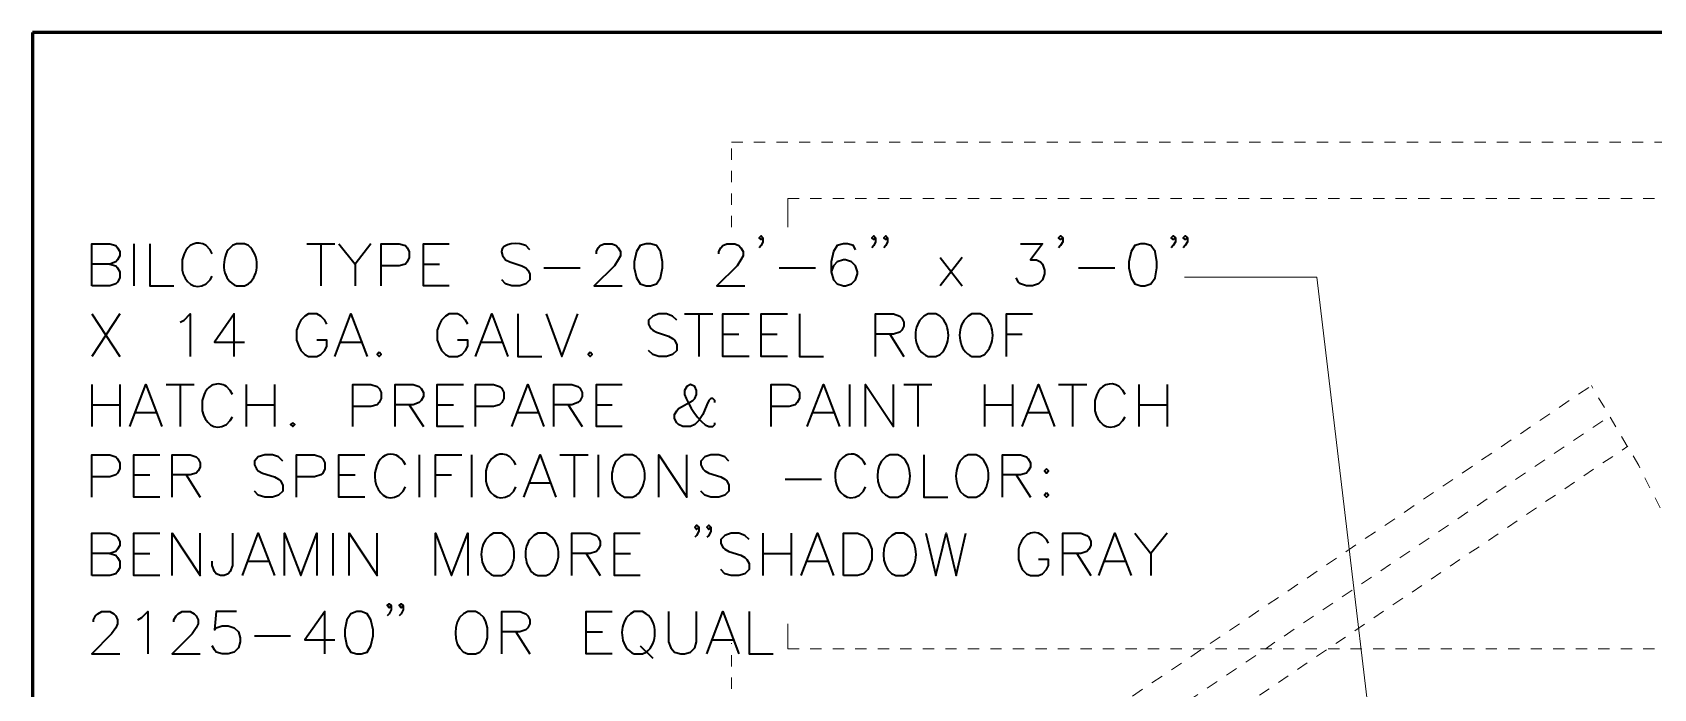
# Model space of a CAD drawing. Header units: inches. Extents: x 5 to 516, y -193 to 129.
# Drawn here: x 155.79 to 170.19, y -38.8 to -32.97 of the extents above; entities that cross this region are included whole.
import ezdxf

# ---------------------------------------------------------------- set-up
doc = ezdxf.new("R2010")
doc.units = ezdxf.units.IN
doc.header["$MEASUREMENT"] = 0
doc.linetypes.add('PDF_IMPORT', pattern=[1, 0.8, -0.2])
doc.layers.add('PDF3_Geometry', color=7, linetype='Continuous')

msp = doc.modelspace()

# ---------------------------------------------------------------- linework, layer by layer
at = {"layer": 'PDF3_Geometry', "lineweight": 60}
msp.add_lwpolyline([(290.7799874, -122.9609644), (290.7799874, -32.9700706), (155.7886422, -32.9700706), (155.7886422, -122.9609644)], dxfattribs=at)
at = {"layer": 'PDF3_Geometry', "linetype": 'PDF_IMPORT', "lineweight": 15, "ltscale": 0.078333}
msp.add_lwpolyline([(161.9982423, -33.9433426), (170.9976713, -33.9433426)], dxfattribs=at)
at = {"layer": 'PDF3_Geometry', "linetype": 'PDF_IMPORT', "lineweight": 15, "ltscale": 0.0625}
for points in [[(161.9982423, -34.6999605), (161.9982423, -33.9433443)], [(162.4982102, -34.4433106), (170.497705, -34.4433106)], [(161.9982423, -43.7993798), (161.9982423, -38.3930579)], [(162.4982102, -38.4430542), (170.497705, -38.4430542)]]:
    msp.add_lwpolyline(points, dxfattribs=at)
at = {"layer": 'PDF3_Geometry', "lineweight": 15}
for points in [[(162.4982102, -34.6999605), (162.4982102, -34.4433103)], [(167.9578618, -41.5361922), (167.1979106, -35.1432686), (166.0213193, -35.1432686)], [(162.4982102, -38.4430542), (162.4982102, -38.2230683)]]:
    msp.add_lwpolyline(points, dxfattribs=at)
at = {"layer": 'PDF3_Geometry', "lineweight": 35}
for points in [[(156.3152706, -35.2199264), (156.3152706, -34.846617), (156.4752604, -34.846617), (156.5285903, -34.8632826), (156.5452559, -34.8832813), (156.5652546, -34.9166125), (156.5652546, -34.9532768), (156.5452559, -34.9899411), (156.5285903, -35.0066067), (156.4752604, -35.0266054), (156.3152706, -35.0266054)], [(156.6885784, -34.8466186), (156.6885784, -35.219928)], [(156.8319069, -34.8466186), (156.8319069, -35.219928), (157.0452265, -35.219928)], [(157.7085233, -34.8632842), (157.671859, -34.8466186), (157.6018635, -34.8466186), (157.5651992, -34.8632842), (157.5285348, -34.8999485)], [(158.2251552, -34.8466186), (158.4751392, -34.8466186)], [(158.3518154, -34.8466186), (158.3518154, -35.219928)], [(158.5117986, -34.8466186), (158.6551228, -35.0266071), (158.6551228, -35.219928)], [(158.7951192, -34.8466186), (158.6551282, -35.0266071)], [(158.8851064, -35.2199264), (158.8851064, -34.846617), (159.0450961, -34.846617), (159.1017592, -34.8632826), (159.1184248, -34.8832813), (159.1350904, -34.9166125), (159.1350904, -34.9699424), (159.1184248, -35.0066067), (159.1017592, -35.0266054), (159.0450961, -35.043271), (158.8851064, -35.043271)], [(159.4917358, -35.2199264), (159.2617505, -35.2199264), (159.2617505, -34.846617), (159.4917358, -34.846617)], [(160.2083587, -34.8999464), (160.1716944, -34.863282), (160.1183645, -34.8466164)], [(160.7983274, -34.9366126), (160.7983274, -34.9166139), (160.814993, -34.8832827), (160.8316586, -34.8632839), (160.8683229, -34.8466183), (160.9383184, -34.8466183), (160.9749827, -34.8632839), (160.9916483, -34.8832827), (161.011647, -34.9166139), (161.011647, -34.9532782), (160.9916483, -34.9899425), (160.9583171, -35.0432724), (160.7783287, -35.2199277), (161.0283126, -35.2199277)], [(161.8849141, -34.9366126), (161.8849141, -34.9166139), (161.9049128, -34.8832827), (161.9215784, -34.8632839), (161.9582427, -34.8466183), (162.0282382, -34.8466183), (162.0649025, -34.8632839), (162.0815681, -34.8832827), (162.1015668, -34.9166139), (162.1015668, -34.9532782), (162.0815681, -34.9899425), (162.0482369, -35.0432724), (161.8682485, -35.2199277), (162.1182324, -35.2199277)], [(162.2782265, -34.7932841), (162.2615609, -34.8099497), (162.2448953, -34.7932841), (162.2615609, -34.7766185), (162.2782265, -34.7932841), (162.2782265, -34.8299484), (162.2615609, -34.8632796), (162.2448953, -34.8832783)], [(163.1015109, -34.8999464), (163.0815122, -34.863282), (163.0281822, -34.8466164), (162.994851, -34.8466164), (162.938188, -34.863282), (162.9048568, -34.916612), (162.8848581, -35.0066062), (162.8848581, -35.0966004), (162.9048568, -35.1665959), (162.938188, -35.2032602), (162.994851, -35.2199258), (163.0115166, -35.2199258), (163.0648466, -35.2032602), (163.1015109, -35.1665959), (163.1181765, -35.113266), (163.1181765, -35.0966004), (163.1015109, -35.0432705), (163.0648466, -35.0066062), (163.0115166, -34.9899406), (162.994851, -34.9899406), (162.938188, -35.0066062), (162.9048568, -35.0432705), (162.8848581, -35.0966004)], [(163.2781624, -34.7932841), (163.2614968, -34.8099497), (163.2448312, -34.7932841), (163.2614968, -34.7766185), (163.2781624, -34.7932841), (163.2781624, -34.8299484), (163.2614968, -34.8632796), (163.2448312, -34.8832783)], [(163.3848179, -34.7932841), (163.3681523, -34.8099497), (163.3514867, -34.7932841), (163.3681523, -34.7766185), (163.3848179, -34.7932841), (163.3848179, -34.8299484), (163.3681523, -34.8632796), (163.3514867, -34.8832783)], [(164.5647417, -34.8466186), (164.7613958, -34.8466186), (164.6547359, -34.9899428), (164.7080659, -34.9899428), (164.7447302, -35.0066084), (164.7613958, -35.0266071), (164.7780614, -35.079937), (164.7780614, -35.1132682), (164.7613958, -35.1665981), (164.7247315, -35.2032624), (164.6714015, -35.219928), (164.6180716, -35.219928), (164.5647417, -35.2032624), (164.5480761, -35.1865968), (164.5280774, -35.1499325)], [(164.9413859, -34.7932841), (164.9213871, -34.8099497), (164.9047215, -34.7932841), (164.9213871, -34.7766185), (164.9413859, -34.7932841), (164.9413859, -34.8299484), (164.9213871, -34.8632796), (164.9047215, -34.8832783)], [(165.9413217, -34.7932841), (165.921323, -34.8099497), (165.9046574, -34.7932841), (165.921323, -34.7766185), (165.9413217, -34.7932841), (165.9413217, -34.8299484), (165.921323, -34.8632796), (165.9046574, -34.8832783)], [(166.0479908, -34.7932841), (166.0279921, -34.8099497), (166.0113265, -34.7932841), (166.0279921, -34.7766185), (166.0479908, -34.7932841), (166.0479908, -34.8299484), (166.0279921, -34.8632796), (166.0113265, -34.8832783)], [(157.1352186, -34.9366126), (157.118553, -34.9899425), (157.118553, -35.0799367)], [(157.3852026, -34.9366126), (157.368537, -34.8999483), (157.3318726, -34.8632839)], [(159.9917059, -34.9899406), (160.0283702, -35.0066062), (160.1350301, -35.0432705), (160.1716944, -35.0599361), (160.18836, -35.0799348), (160.2083587, -35.113266), (160.2083587, -35.1665959), (160.1716944, -35.2032602), (160.1183645, -35.2199258), (160.0483689, -35.2199258), (159.9917059, -35.2032602), (159.9583747, -35.1665959)], [(163.8514628, -34.9699424), (164.0481168, -35.2199264)], [(164.048119, -34.9699424), (163.851465, -35.2199264)], [(156.4752674, -35.0266065), (156.5285973, -35.0432721), (156.5452629, -35.0599377), (156.5652616, -35.096602), (156.5652616, -35.149932), (156.5452629, -35.1865963), (156.5285973, -35.2032619), (156.4752674, -35.2199275), (156.3152777, -35.2199275)], [(157.3318726, -35.2032621), (157.368537, -35.1665978), (157.3852026, -35.1332666)], [(159.2617505, -35.0266065), (159.4050747, -35.0266065)], [(160.3316825, -35.0599364), (160.6549951, -35.0599364)], [(162.421555, -35.0599364), (162.7448676, -35.0599364)], [(165.081378, -35.0599364), (165.4046906, -35.0599364)], [(157.6018635, -35.219928), (157.671859, -35.219928), (157.7085233, -35.2032624)], [(156.3152706, -35.4699104), (156.5652546, -35.8465529)], [(156.5652546, -35.4699104), (156.3152706, -35.8465529)], [(157.1018955, -35.543236), (157.1352267, -35.5265704), (157.1885566, -35.4699074), (157.1885566, -35.8465499)], [(157.5818588, -35.8465529), (157.5818588, -35.4699104), (157.4052034, -35.7198943), (157.671853, -35.7198943)], [(158.4051431, -35.5599043), (158.3851444, -35.5265731), (158.3518132, -35.4899088), (158.3151489, -35.4699101), (158.2418203, -35.4699101), (158.2084891, -35.4899088), (158.1718248, -35.5265731), (158.1551592, -35.5599043), (158.1351604, -35.6132342), (158.1351604, -35.7032285), (158.1551592, -35.7565584), (158.1718248, -35.7932227), (158.2084891, -35.829887), (158.2418203, -35.8465526), (158.3151489, -35.8465526), (158.3518132, -35.829887), (158.3851444, -35.7932227), (158.4051431, -35.7565584), (158.4051431, -35.7032285), (158.3151489, -35.7032285)], [(158.4751392, -35.8465545), (158.6184633, -35.469912), (158.7617875, -35.8465545)], [(159.655063, -35.5599043), (159.6350643, -35.5265731), (159.6017331, -35.4899088), (159.5650688, -35.4699101), (159.4917401, -35.4699101), (159.4584089, -35.4899088), (159.4217446, -35.5265731), (159.405079, -35.5599043), (159.3850803, -35.6132342), (159.3850803, -35.7032285), (159.405079, -35.7565584), (159.4217446, -35.7932227), (159.4584089, -35.829887), (159.4917401, -35.8465526), (159.5650688, -35.8465526), (159.6017331, -35.829887), (159.6350643, -35.7932227), (159.655063, -35.7565584), (159.655063, -35.7032285), (159.5650688, -35.7032285)], [(159.7250591, -35.8465545), (159.8683832, -35.469912), (160.0117073, -35.8465545)], [(160.1017032, -35.4699104), (160.1017032, -35.8465529), (160.3150229, -35.8465529)], [(160.3516872, -35.4699104), (160.4916782, -35.8465529), (160.6350023, -35.4699104)], [(161.5116063, -35.5265745), (161.474942, -35.4899102), (161.4216121, -35.4699114), (161.3516166, -35.4699114), (161.2982866, -35.4899102), (161.2616223, -35.5265745), (161.2616223, -35.5599057), (161.2782879, -35.59657), (161.2982866, -35.6132356), (161.3316178, -35.6332343), (161.4382777, -35.6665655), (161.474942, -35.6865642), (161.4916076, -35.7032298), (161.5116063, -35.7398941), (161.5116063, -35.793224), (161.474942, -35.8298884), (161.4216121, -35.846554), (161.3516166, -35.846554), (161.2982866, -35.8298884), (161.2616223, -35.793224)], [(161.5816023, -35.4699104), (161.8315863, -35.4699104)], [(161.7082625, -35.4699104), (161.7082625, -35.8465529)], [(162.1549054, -35.8465545), (161.9215871, -35.8465545), (161.9215871, -35.469912), (162.1549054, -35.469912)], [(162.4948766, -35.8465545), (162.2615582, -35.8465545), (162.2615582, -35.469912), (162.4948766, -35.469912)], [(162.6015429, -35.4699104), (162.6015429, -35.8465529), (162.8148626, -35.8465529)], [(163.2781624, -35.8465545), (163.2781624, -35.469912), (163.4381522, -35.469912), (163.4948152, -35.4899107), (163.5114808, -35.5065763), (163.5281464, -35.5432406), (163.5281464, -35.5799049), (163.5114808, -35.6132361), (163.4948152, -35.6332348), (163.4381522, -35.6499004), (163.2781624, -35.6499004)], [(163.8514536, -35.4899091), (163.8147892, -35.4699104), (163.7447937, -35.4699104), (163.7081294, -35.4899091), (163.6714651, -35.5265734)], [(164.2447628, -35.4899091), (164.2080985, -35.4699104), (164.1347698, -35.4699104), (164.1014386, -35.4899091), (164.0647743, -35.5265734)], [(164.4414179, -35.8465545), (164.4414179, -35.469912), (164.6714032, -35.469912)], [(161.9215871, -35.6498983), (162.0649112, -35.6498983)], [(162.2615582, -35.6498983), (162.4048824, -35.6498983)], [(163.4048226, -35.6498983), (163.528148, -35.8465523)], [(164.4414179, -35.6498983), (164.5814089, -35.6498983)], [(158.5284669, -35.7198943), (158.7084554, -35.7198943)], [(159.7783868, -35.7198943), (159.9583753, -35.7198943)], [(163.7447937, -35.8465529), (163.8147892, -35.8465529), (163.8514536, -35.8298873)], [(164.1347698, -35.8465529), (164.2080985, -35.8465529), (164.2447628, -35.8298873)], [(156.3152706, -36.0965385), (156.3152706, -36.4698479)], [(156.5652546, -36.0965385), (156.5652546, -36.4698479)], [(156.6552553, -36.4698462), (156.7952464, -36.0965368), (156.9385705, -36.4698462)], [(156.9752354, -36.0965385), (157.2252193, -36.0965385)], [(157.1018955, -36.0965385), (157.1018955, -36.4698479)], [(157.6885143, -36.0965385), (157.6885143, -36.4698479)], [(157.9384982, -36.0965385), (157.9384982, -36.4698479)], [(158.6351224, -36.4698462), (158.6351224, -36.0965368), (158.7951122, -36.0965368), (158.8517752, -36.1132024), (158.8684408, -36.1332012), (158.8851064, -36.1665324), (158.8851064, -36.2198623), (158.8684408, -36.2565266), (158.8517752, -36.2765253), (158.7951122, -36.2931909), (158.6351224, -36.2931909)], [(159.0117666, -36.4698462), (159.0117666, -36.0965368), (159.1717563, -36.0965368), (159.2250862, -36.1132024), (159.2417518, -36.1332012), (159.2617505, -36.1665324), (159.2617505, -36.2031967), (159.2417518, -36.239861), (159.2250862, -36.2565266), (159.1717563, -36.2765253), (159.0117666, -36.2765253)], [(159.6183927, -36.4698462), (159.3850743, -36.4698462), (159.3850743, -36.0965368), (159.6183927, -36.0965368)], [(159.7250591, -36.4698462), (159.7250591, -36.0965368), (159.8850488, -36.0965368), (159.9383787, -36.1132024), (159.9583774, -36.1332012), (159.975043, -36.1665324), (159.975043, -36.2198623), (159.9583774, -36.2565266), (159.9383787, -36.2765253), (159.8850488, -36.2931909), (159.7250591, -36.2931909)], [(160.0483755, -36.4698462), (160.1883665, -36.0965368), (160.3316906, -36.4698462)], [(160.4216832, -36.4698462), (160.4216832, -36.0965368), (160.581673, -36.0965368), (160.6350029, -36.1132024), (160.6550016, -36.1332012), (160.6716672, -36.1665324), (160.6716672, -36.2031967), (160.6550016, -36.239861), (160.6350029, -36.2565266), (160.581673, -36.2765253), (160.4216832, -36.2765253)], [(161.0283126, -36.4698462), (160.7983274, -36.4698462), (160.7983274, -36.0965368), (161.0283126, -36.0965368)], [(161.851591, -36.2565285), (161.851591, -36.2398629), (161.8315923, -36.2198642), (161.8149267, -36.2198642), (161.7982611, -36.2398629), (161.7782624, -36.2765272), (161.7449312, -36.3631883), (161.7082669, -36.4165182), (161.6716025, -36.4531825), (161.6349382, -36.4698481), (161.5649427, -36.4698481), (161.5282784, -36.4531825), (161.5116128, -36.4365169), (161.4916141, -36.3998526), (161.4916141, -36.3631883), (161.5116128, -36.3298571), (161.5282784, -36.3098584), (161.6549369, -36.2398629), (161.6716025, -36.2198642), (161.6882681, -36.186533), (161.6882681, -36.1498687), (161.6716025, -36.1132043), (161.6349382, -36.0965387), (161.601607, -36.1132043), (161.5816083, -36.1498687), (161.5816083, -36.186533)], [(162.351559, -36.4698462), (162.351559, -36.0965368), (162.5115487, -36.0965368), (162.5648786, -36.1132024), (162.5815442, -36.1332012), (162.6015429, -36.1665324), (162.6015429, -36.2198623), (162.5815442, -36.2565266), (162.5648786, -36.2765253), (162.5115487, -36.2931909), (162.351559, -36.2931909)], [(162.671539, -36.4698462), (162.8148631, -36.0965368), (162.9581873, -36.4698462)], [(163.0481831, -36.0965385), (163.0481831, -36.4698479)], [(163.1881617, -36.4698462), (163.1881617, -36.0965368), (163.4381456, -36.4698462), (163.4381456, -36.0965368)], [(163.5281464, -36.0965385), (163.7781304, -36.0965385)], [(163.6548066, -36.0965385), (163.6548066, -36.4698479)], [(164.2447617, -36.0965385), (164.2447617, -36.4698479)], [(164.4947457, -36.0965385), (164.4947457, -36.4698479)], [(164.58141, -36.4698462), (164.7247342, -36.0965368), (164.8680583, -36.4698462)], [(164.9047264, -36.0965385), (165.1547104, -36.0965385)], [(165.0280502, -36.0965385), (165.0280502, -36.4698479)], [(165.4946815, -36.1865324), (165.4746828, -36.1498681), (165.4413516, -36.1132038)], [(165.6180053, -36.0965385), (165.6180053, -36.4698479)], [(165.8679893, -36.0965385), (165.8679893, -36.4698479)], [(156.3152706, -36.2765264), (156.5652546, -36.2765264)], [(157.6885143, -36.2765264), (157.9384982, -36.2765264)], [(159.1350904, -36.2765264), (159.2617489, -36.4698473)], [(159.3850743, -36.2765264), (159.5283985, -36.2765264)], [(160.5483434, -36.2765264), (160.6716688, -36.4698473)], [(160.7983274, -36.2765264), (160.9383184, -36.2765264)], [(164.2447617, -36.2765264), (164.4947457, -36.2765264)], [(165.2446976, -36.1865324), (165.2246989, -36.2398623), (165.2246989, -36.3298566)], [(165.6180053, -36.2765264), (165.8679893, -36.2765264)], [(156.7085831, -36.3465224), (156.8852384, -36.3465224)], [(157.5118606, -36.453182), (157.5451918, -36.4165177), (157.5651905, -36.3831865)], [(160.1017032, -36.3465224), (160.2783585, -36.3465224)], [(162.7248667, -36.3465224), (162.9048552, -36.3465224)], [(164.6347378, -36.3465224), (164.8147262, -36.3465224)], [(165.4413516, -36.453182), (165.4746828, -36.4165177), (165.4946815, -36.3831865)], [(161.7982611, -36.4698481), (161.8315923, -36.4698481), (161.851591, -36.4531825), (161.851591, -36.4365169)], [(156.3152706, -37.0964744), (156.3152706, -36.7198318), (156.4752604, -36.7198318), (156.5285903, -36.7398306), (156.5452559, -36.7564962), (156.5652546, -36.7931605), (156.5652546, -36.8464904), (156.5452559, -36.8831547), (156.5285903, -36.8998203), (156.4752604, -36.9164859), (156.3152706, -36.9164859)], [(156.9218968, -37.0964744), (156.6885784, -37.0964744), (156.6885784, -36.7198318), (156.9218968, -36.7198318)], [(157.0285631, -37.0964744), (157.0285631, -36.7198318), (157.1885528, -36.7198318), (157.2418828, -36.7398306), (157.2618815, -36.7564962), (157.2785471, -36.7931605), (157.2785471, -36.8298248), (157.2618815, -36.863156), (157.2418828, -36.8831547), (157.1885528, -36.8998203), (157.0285631, -36.8998203)], [(158.0118307, -36.7764943), (157.9751664, -36.73983), (157.9218364, -36.7198313), (157.8518409, -36.7198313), (157.7951779, -36.73983), (157.7618467, -36.7764943), (157.7618467, -36.8098255), (157.7785123, -36.8464899), (157.7951779, -36.8631554), (157.8318422, -36.8831542), (157.938502, -36.9164854), (157.9751664, -36.9364841), (157.991832, -36.9531497), (158.0118307, -36.989814), (158.0118307, -37.0431439), (157.9751664, -37.0798082), (157.9218364, -37.0964738), (157.8518409, -37.0964738), (157.7951779, -37.0798082), (157.7618467, -37.0431439)], [(158.1351545, -37.0964744), (158.1351545, -36.7198318), (158.2951442, -36.7198318), (158.3518073, -36.7398306), (158.3684729, -36.7564962), (158.3851384, -36.7931605), (158.3851384, -36.8464904), (158.3684729, -36.8831547), (158.3518073, -36.8998203), (158.2951442, -36.9164859), (158.1351545, -36.9164859)], [(158.7417839, -37.0964744), (158.5117986, -37.0964744), (158.5117986, -36.7198318), (158.7417839, -36.7198318)], [(159.2250911, -36.7198302), (159.2250911, -37.0964727)], [(159.368406, -37.0964744), (159.368406, -36.7198318), (159.6017244, -36.7198318)], [(159.6883861, -36.7198302), (159.6883861, -37.0964727)], [(160.1550309, -37.0964744), (160.2983551, -36.7198318), (160.4383461, -37.0964744)], [(160.475011, -36.7198302), (160.7249949, -36.7198302)], [(160.6016711, -36.7198302), (160.6016711, -37.0964727)], [(160.8149821, -36.7198302), (160.8149821, -37.0964727)], [(161.1549712, -36.7398289), (161.1183069, -36.7198302), (161.0483113, -36.7198302), (161.011647, -36.7398289), (160.9749827, -36.7764933)], [(161.3516231, -37.0964744), (161.3516231, -36.7198318), (161.601607, -37.0964744), (161.601607, -36.7198318)], [(161.9749148, -36.7764943), (161.9382505, -36.73983), (161.8849206, -36.7198313), (161.8149251, -36.7198313), (161.7615951, -36.73983), (161.7249308, -36.7764943), (161.7249308, -36.8098255), (161.7449296, -36.8464899), (161.7615951, -36.8631554), (161.7982595, -36.8831542), (161.9049193, -36.9164854), (161.9382505, -36.9364841), (161.9582492, -36.9531497), (161.9749148, -36.989814), (161.9749148, -37.0431439), (161.9382505, -37.0798082), (161.8849206, -37.0964738), (161.8149251, -37.0964738), (161.7615951, -37.0798082), (161.7249308, -37.0431439)], [(163.5114824, -36.7398289), (163.4748181, -36.7198302), (163.4048226, -36.7198302), (163.3681583, -36.7398289), (163.331494, -36.7764933)], [(163.7081343, -36.7198302), (163.7081343, -37.0964727), (163.921454, -37.0964727)], [(164.2081066, -36.7398289), (164.1714423, -36.7198302), (164.1014468, -36.7198302), (164.0647824, -36.7398289), (164.0281181, -36.7764933)], [(164.4047585, -37.0964744), (164.4047585, -36.7198318), (164.5647482, -36.7198318), (164.6180781, -36.7398306), (164.6347437, -36.7564962), (164.6547424, -36.7931605), (164.6547424, -36.8298248), (164.6347437, -36.863156), (164.6180781, -36.8831547), (164.5647482, -36.8998203), (164.4047585, -36.8998203)], [(159.8317145, -36.8098242), (159.8150489, -36.8631541), (159.8150489, -36.9531483)], [(160.0816985, -36.8098242), (160.0650329, -36.776493), (160.0283686, -36.7398287)], [(156.6885784, -36.8998181), (156.8319025, -36.8998181)], [(157.1552233, -36.8998181), (157.2785487, -37.0964722)], [(158.5117986, -36.8998181), (158.6551228, -36.8998181)], [(159.0451043, -37.0798069), (159.0817686, -37.0431426), (159.1017673, -37.0064782)], [(159.368406, -36.8998181), (159.5117302, -36.8998181)], [(160.0283686, -37.0798069), (160.0650329, -37.0431426), (160.0816985, -37.0064782)], [(160.2083587, -36.9698142), (160.385014, -36.9698142)], [(162.4748828, -36.9364844), (162.7981954, -36.9364844)], [(163.1348318, -37.0798069), (163.1714961, -37.0431426), (163.1881617, -37.0064782)], [(164.5280823, -36.8998181), (164.6547408, -37.0964722)], [(161.0483113, -37.0964727), (161.1183069, -37.0964727), (161.1549712, -37.0798071)], [(163.4048226, -37.0964727), (163.4748181, -37.0964727), (163.5114824, -37.0798071)], [(164.1014468, -37.0964727), (164.1714423, -37.0964727), (164.2081066, -37.0798071)], [(156.3152706, -37.7930918), (156.3152706, -37.4164492), (156.4752604, -37.4164492), (156.5285903, -37.436448), (156.5452559, -37.4531136), (156.5652546, -37.4897779), (156.5652546, -37.5264422), (156.5452559, -37.5597734), (156.5285903, -37.5797721), (156.4752604, -37.5964377), (156.3152706, -37.5964377)], [(156.9218968, -37.7930918), (156.6885784, -37.7930918), (156.6885784, -37.4164492), (156.9218968, -37.4164492)], [(157.0285631, -37.7930918), (157.0285631, -37.4164492), (157.2785471, -37.7930918), (157.2785471, -37.4164492)], [(157.5651905, -37.4164544), (157.5651905, -37.7031027), (157.5451918, -37.7564326), (157.5285262, -37.7764313), (157.4918618, -37.7930969), (157.4585306, -37.7930969), (157.4218663, -37.7764313), (157.4052007, -37.7564326), (157.385202, -37.7031027), (157.385202, -37.6664384)], [(157.6551912, -37.7930918), (157.7951822, -37.4164492), (157.9385064, -37.7930918)], [(158.028499, -37.7930918), (158.028499, -37.4164492), (158.1718231, -37.7930918), (158.3151473, -37.4164492), (158.3151473, -37.7930918)], [(158.4584709, -37.4164544), (158.4584709, -37.7930969)], [(158.6017994, -37.7930918), (158.6017994, -37.4164492), (158.8517833, -37.7930918), (158.8517833, -37.4164492)], [(159.368406, -37.7930918), (159.368406, -37.4164492), (159.5117302, -37.7930918), (159.6550543, -37.4164492), (159.6550543, -37.7930918)], [(159.9917021, -37.4364531), (159.9583709, -37.4164544), (159.8850423, -37.4164544), (159.8517111, -37.4364531), (159.8150468, -37.4731174)], [(160.3850146, -37.4364531), (160.3516834, -37.4164544), (160.2783547, -37.4164544), (160.2416904, -37.4364531), (160.2083592, -37.4731174)], [(160.5816665, -37.7930918), (160.5816665, -37.4164492), (160.7416562, -37.4164492), (160.7983192, -37.436448), (160.8149848, -37.4531136), (160.8316504, -37.4897779), (160.8316504, -37.5264422), (160.8149848, -37.5597734), (160.7983192, -37.5797721), (160.7416562, -37.5964377), (160.5816665, -37.5964377)], [(161.1882959, -37.7930918), (160.9583106, -37.7930918), (160.9583106, -37.4164492), (161.1882959, -37.4164492)], [(161.7082625, -37.3631199), (161.6882638, -37.3831186), (161.6715982, -37.3631199), (161.6882638, -37.3464543), (161.7082625, -37.3631199), (161.7082625, -37.3997842), (161.6882638, -37.4364485), (161.6715982, -37.4531141)], [(161.814918, -37.3631199), (161.7982524, -37.3831186), (161.7782537, -37.3631199), (161.7982524, -37.3464543), (161.814918, -37.3631199), (161.814918, -37.3997842), (161.7982524, -37.4364485), (161.7782537, -37.4531141)], [(162.1549027, -37.4731117), (162.1182384, -37.4364474), (162.0649085, -37.4164487), (161.994913, -37.4164487), (161.9382499, -37.4364474), (161.9049188, -37.4731117), (161.9049188, -37.5064429), (161.9215843, -37.5431072), (161.9382499, -37.5597728), (161.9749143, -37.5797716), (162.0815741, -37.6131028), (162.1182384, -37.6331015), (162.134904, -37.6497671), (162.1549027, -37.6864314), (162.1549027, -37.7397613), (162.1182384, -37.7764256), (162.0649085, -37.7930912), (161.994913, -37.7930912), (161.9382499, -37.7764256), (161.9049188, -37.7397613)], [(162.2782265, -37.4164544), (162.2782265, -37.7930969)], [(162.5282105, -37.4164544), (162.5282105, -37.7930969)], [(162.6181977, -37.7930918), (162.7615218, -37.4164492), (162.904846, -37.7930918)], [(163.5648102, -37.4364531), (163.5281458, -37.4164544), (163.4581503, -37.4164544), (163.421486, -37.4364531), (163.3848217, -37.4731174)], [(163.7248026, -37.4164544), (163.8147968, -37.7930969), (163.9047911, -37.4164544), (163.9947853, -37.7930969), (164.0814464, -37.4164544)], [(164.8147257, -37.5064484), (164.7980601, -37.4731172), (164.7613958, -37.4364528)], [(164.9413859, -37.7930918), (164.9413859, -37.4164492), (165.1013756, -37.4164492), (165.1547055, -37.436448), (165.1713711, -37.4531136), (165.1913698, -37.4897779), (165.1913698, -37.5264422), (165.1713711, -37.5597734), (165.1547055, -37.5797721), (165.1013756, -37.5964377), (164.9413859, -37.5964377)], [(165.2613659, -37.7930918), (165.40469, -37.4164492), (165.5480142, -37.7930918)], [(165.5813459, -37.4164544), (165.7246701, -37.5964429), (165.7246701, -37.7930969)], [(165.8679893, -37.4164544), (165.7246652, -37.5964429)], [(164.5480761, -37.5597783), (164.5480761, -37.6497725), (164.5647417, -37.7031024), (164.5814073, -37.7397667), (164.6180716, -37.776431), (164.6547359, -37.7930966), (164.7247315, -37.7930966), (164.7613958, -37.776431), (164.7980601, -37.7397667), (164.8147257, -37.7031024), (164.8147257, -37.6497725), (164.7247315, -37.6497725)], [(156.4752674, -37.5964423), (156.5285973, -37.6131079), (156.5452629, -37.6331066), (156.5652616, -37.6664378), (156.5652616, -37.7231009), (156.5452629, -37.7564321), (156.5285973, -37.7764308), (156.4752674, -37.7930964), (156.3152777, -37.7930964)], [(156.6885784, -37.5964423), (156.8319025, -37.5964423)], [(157.708519, -37.6664384), (157.8851743, -37.6664384)], [(160.7083266, -37.5964423), (160.8316521, -37.7930964)], [(160.9583106, -37.5964423), (161.1016347, -37.5964423)], [(162.2782265, -37.5964423), (162.5282105, -37.5964423)], [(162.671539, -37.6664384), (162.8515274, -37.6664384)], [(165.0647097, -37.5964423), (165.1913682, -37.7930964)], [(165.3146936, -37.6664384), (165.4946821, -37.6664384)], [(159.8850423, -37.7930969), (159.9583709, -37.7930969), (159.9917021, -37.7764313)], [(160.2783547, -37.7930969), (160.3516834, -37.7930969), (160.3850146, -37.7764313)], [(163.4581503, -37.7930969), (163.5281458, -37.7930969), (163.5648102, -37.7764313)], [(156.3319389, -38.2030725), (156.3319389, -38.1864069), (156.3486045, -38.1497426), (156.3686032, -38.133077), (156.4052676, -38.1130783), (156.4752631, -38.1130783), (156.5119274, -38.133077), (156.528593, -38.1497426), (156.5452586, -38.1864069), (156.5452586, -38.2230712), (156.528593, -38.2564024), (156.4919287, -38.3097324), (156.3152733, -38.4897208), (156.5652573, -38.4897208)], [(156.7252514, -38.1864042), (156.7619157, -38.1664055), (156.8152456, -38.1130756), (156.8152456, -38.4897181)], [(157.0452314, -38.2030725), (157.0452314, -38.1864069), (157.0652301, -38.1497426), (157.0818957, -38.133077), (157.11856, -38.1130783), (157.1885556, -38.1130783), (157.2252199, -38.133077), (157.2418855, -38.1497426), (157.2618842, -38.1864069), (157.2618842, -38.2230712), (157.2418855, -38.2564024), (157.2085543, -38.3097324), (157.0285658, -38.4897208), (157.2785498, -38.4897208)], [(157.6018635, -38.1130718), (157.421875, -38.1130718), (157.4052094, -38.2763946), (157.421875, -38.2563959), (157.4752049, -38.2397303), (157.5285348, -38.2397303), (157.5818648, -38.2563959), (157.6185291, -38.2930602), (157.6351947, -38.3463902), (157.6351947, -38.3830545), (157.6185291, -38.4363844), (157.5818648, -38.4730487), (157.5285348, -38.4897143), (157.4752049, -38.4897143), (157.421875, -38.4730487), (157.4052094, -38.45305), (157.3852107, -38.4163857)], [(158.3851384, -38.4897143), (158.3851384, -38.1130718), (158.2084831, -38.3630558), (158.4751327, -38.3630558)], [(158.9751071, -38.059744), (158.9584415, -38.0797428), (158.9384428, -38.059744), (158.9584415, -38.0430784), (158.9751071, -38.059744), (158.9751071, -38.0964084), (158.9584415, -38.1330727), (158.9384428, -38.1497383)], [(159.0817626, -38.059744), (159.065097, -38.0797428), (159.0450983, -38.059744), (159.065097, -38.0430784), (159.0817626, -38.059744), (159.0817626, -38.0964084), (159.065097, -38.1330727), (159.0450983, -38.1497383)], [(159.655063, -38.4897143), (159.7250585, -38.4897143), (159.7617228, -38.4730487), (159.7983871, -38.4363844), (159.8150527, -38.3997201), (159.8317183, -38.3463902), (159.8317183, -38.2563959), (159.8150527, -38.203066), (159.7983871, -38.1664017), (159.7617228, -38.1330705), (159.7250585, -38.1130718), (159.655063, -38.1130718), (159.6183987, -38.1330705), (159.5817344, -38.1664017)], [(159.9583747, -38.4897159), (159.9583747, -38.1130734), (160.1183645, -38.1130734), (160.1716944, -38.1330721), (160.18836, -38.1497377), (160.2083587, -38.186402), (160.2083587, -38.2230664), (160.18836, -38.2563976), (160.1716944, -38.2763963), (160.1183645, -38.2930619), (159.9583747, -38.2930619)], [(160.9383119, -38.4897159), (160.7083266, -38.4897159), (160.7083266, -38.1130734), (160.9383119, -38.1130734)], [(161.241622, -38.1330705), (161.2082908, -38.1130718), (161.1349621, -38.1130718), (161.101631, -38.1330705), (161.0649666, -38.1664017)], [(161.4382739, -38.1130718), (161.4382739, -38.3830545), (161.4582726, -38.4363844), (161.4916038, -38.4730487), (161.5482668, -38.4897143), (161.581598, -38.4897143), (161.6349279, -38.4730487), (161.6715922, -38.4363844), (161.6882578, -38.3830545), (161.6882578, -38.1130718)], [(161.7782586, -38.4897159), (161.9215827, -38.1130734), (162.0649069, -38.4897159)], [(162.1549027, -38.1130718), (162.1549027, -38.4897143), (162.3682224, -38.4897143)], [(160.0816985, -38.2930597), (160.2083571, -38.4897138)], [(160.7083266, -38.2930597), (160.8516508, -38.2930597)], [(157.7618467, -38.3297259), (158.0818262, -38.3297259)], [(161.1882899, -38.4163903), (161.2982828, -38.5263832)], [(161.8315863, -38.3630558), (162.0115748, -38.3630558)], [(161.1349621, -38.4897143), (161.2082908, -38.4897143), (161.241622, -38.4730487)]]:
    msp.add_lwpolyline(points, dxfattribs=at)
for points in [[(161.2416312, -34.8466186), (161.1883013, -34.8632842), (161.1549701, -34.9166141), (161.1349714, -35.0066084), (161.1349714, -35.0599383), (161.1549701, -35.1499325), (161.1883013, -35.2032624), (161.2416312, -35.219928), (161.2782955, -35.219928), (161.3316254, -35.2032624), (161.3682897, -35.1499325), (161.3849553, -35.0599383), (161.3849553, -35.0066084), (161.3682897, -34.9166141), (161.3316254, -34.8632842), (161.2782955, -34.8466186)], [(165.6346737, -34.8466186), (165.5813437, -34.8632842), (165.5480125, -34.9166141), (165.5280138, -35.0066084), (165.5280138, -35.0599383), (165.5480125, -35.1499325), (165.5813437, -35.2032624), (165.6346737, -35.219928), (165.671338, -35.219928), (165.7246679, -35.2032624), (165.7613322, -35.1499325), (165.7779978, -35.0599383), (165.7779978, -35.0066084), (165.7613322, -34.9166141), (165.7246679, -34.8632842), (165.671338, -34.8466186)], [(158.8684381, -35.8098883), (158.8517725, -35.829887), (158.8684381, -35.8465526), (158.8851037, -35.829887)], [(160.7416633, -35.8098883), (160.7249977, -35.829887), (160.7416633, -35.8465526), (160.761662, -35.829887)], [(158.1018314, -36.4365164), (158.0818327, -36.453182), (158.1018314, -36.4698476), (158.118497, -36.453182)], [(164.7980709, -36.8464904), (164.7780722, -36.863156), (164.7980709, -36.8831547), (164.8147365, -36.863156)], [(164.7980709, -37.0598082), (164.7780722, -37.0798069), (164.7980709, -37.0964725), (164.8147365, -37.0798069)], [(162.9948418, -37.7930918), (162.9948418, -37.4164492), (163.1181672, -37.4164492), (163.1714972, -37.436448), (163.2081615, -37.4731123), (163.2248271, -37.5064435), (163.2448258, -37.5597734), (163.2448258, -37.6497676), (163.2248271, -37.7030975), (163.2081615, -37.7397618), (163.1714972, -37.7764262), (163.1181672, -37.7930918)], [(158.6717954, -38.1130718), (158.6184655, -38.1330705), (158.5818012, -38.1864004), (158.5651356, -38.2763946), (158.5651356, -38.3297246), (158.5818012, -38.4163857), (158.6184655, -38.4730487), (158.6717954, -38.4897143), (158.7084597, -38.4897143), (158.7617896, -38.4730487), (158.7951208, -38.4163857), (158.8151196, -38.3297246), (158.8151196, -38.2763946), (158.7951208, -38.1864004), (158.7617896, -38.1330705), (158.7084597, -38.1130718)]]:
    msp.add_lwpolyline(points, close=True, dxfattribs=at)
msp.add_lwpolyline([(157.5651905, -36.1865324), (157.5451918, -36.1498681), (157.5118606, -36.1132038, 0.5084788411), (157.3152065, -36.1865324), (157.2952078, -36.2398623), (157.2952078, -36.3298566)], format="xyb", dxfattribs=at)
at = {"layer": 'PDF3_Geometry', "linetype": 'PDF_IMPORT', "lineweight": 15, "ltscale": 0.134982}
msp.add_lwpolyline([(161.0816344, -41.8928316), (169.6377514, -36.1065386)], dxfattribs=at)
at = {"layer": 'PDF3_Geometry', "linetype": 'PDF_IMPORT', "lineweight": 15, "ltscale": 0.084183}
msp.add_lwpolyline([(170.7910135, -38.4163903), (170.7510161, -38.3063973), (170.4276981, -37.5497735), (170.0577283, -36.8164942), (169.6377498, -36.1065359)], dxfattribs=at)
at = {"layer": 'PDF3_Geometry', "linetype": 'PDF_IMPORT', "lineweight": 15, "ltscale": 0.133359}
msp.add_lwpolyline([(161.2582859, -42.1494816), (169.8044107, -36.3731844)], dxfattribs=at)
at = {"layer": 'PDF3_Geometry', "linetype": 'PDF_IMPORT', "lineweight": 15, "ltscale": 0.13082}
msp.add_lwpolyline([(161.4316147, -42.4094679), (169.9610673, -36.6431698)], dxfattribs=at)
at = {"layer": 'PDF3_Geometry', "lineweight": 35}
for centre, major_axis, ratio, start_param, end_param in [((158.9804272, -36.9274819), (-0.0156308, 0.2129848), 0.7046642561, 5.2451314233, 7.9229577141), ((163.0649757, -36.9169104), (-0.0037905, 0.2029823), 0.7197692202, 5.2546289383, 8.0200162224)]:
    msp.add_ellipse(centre, major_axis=major_axis, ratio=ratio, start_param=start_param, end_param=end_param, dxfattribs=at)
for points in [[(157.3318726, -34.8632839), (157.2492113, -34.8142315), (157.1693831, -34.8507847), (157.1352186, -34.9366126)], [(160.1183645, -34.8466164), (160.0167043, -34.8317841), (159.8924345, -34.8801143), (159.9917059, -34.9899406)], [(157.5285348, -34.8999485), (157.4618724, -35.0004976), (157.4761493, -35.1749864), (157.6018635, -35.219928)], [(157.7085233, -35.2032624), (157.8092946, -35.1186012), (157.8054615, -34.9473899), (157.7085233, -34.8632842)], [(157.118553, -35.0799367), (157.1389961, -35.1842634), (157.2226574, -35.266647), (157.3318726, -35.2032621)], [(163.6714651, -35.5265734), (163.602414, -35.624956), (163.6218572, -35.8020557), (163.7447937, -35.8465529)], [(163.8514536, -35.8298873), (163.9483918, -35.7457816), (163.9522249, -35.5745703), (163.8514536, -35.4899091)], [(164.0647743, -35.5265734), (163.9958343, -35.6252893), (164.0154997, -35.7972783), (164.1347698, -35.8465529)], [(164.2447628, -35.8298873), (164.341701, -35.745726), (164.3454785, -35.5745703), (164.2447628, -35.4899091)], [(165.4413516, -36.1132038), (165.3646343, -36.0638736), (165.2699182, -36.1015379), (165.2446976, -36.1865324)], [(161.5816083, -36.186533), (161.6114397, -36.2725275), (161.713711, -36.4425166), (161.7982611, -36.4698481)], [(157.2952078, -36.3298566), (157.3207062, -36.4356831), (157.40009, -36.5155113), (157.5118606, -36.453182)], [(165.2246989, -36.3298566), (165.2508083, -36.4353498), (165.3286922, -36.5169557), (165.4413516, -36.453182)], [(160.0283686, -36.7398287), (159.9462072, -36.6796659), (159.8695454, -36.7314403), (159.8317145, -36.8098242)], [(160.9749827, -36.7764933), (160.9059316, -36.8748758), (160.9253748, -37.0519756), (161.0483113, -37.0964727)], [(161.1549712, -37.0798071), (161.2519094, -36.9957014), (161.2557425, -36.8244902), (161.1549712, -36.7398289)], [(163.331494, -36.7764933), (163.2671647, -36.8688762), (163.2868857, -37.0647525), (163.4048226, -37.0964727)], [(163.5114824, -37.0798071), (163.6079207, -37.0093117), (163.6106983, -36.8099911), (163.5114824, -36.7398289)], [(164.0281181, -36.7764933), (163.9638445, -36.8688762), (163.9835099, -37.0647525), (164.1014468, -37.0964727)], [(164.2081066, -37.0798071), (164.3045448, -37.0093672), (164.3072669, -36.8099356), (164.2081066, -36.7398289)], [(158.8317846, -36.9531483), (158.8558942, -37.055864), (158.9332781, -37.1465248), (159.0451043, -37.0798069)], [(159.8150489, -36.9531483), (159.8360476, -37.0592526), (159.9152647, -37.1437472), (160.0283686, -37.0798069)], [(162.9215121, -36.9531483), (162.9385666, -37.0557529), (163.030394, -37.1465804), (163.1348318, -37.0798069)], [(159.9917021, -37.7764313), (160.0926401, -37.7021027), (160.0968065, -37.5117816), (159.9917021, -37.4364531)], [(160.3850146, -37.7764313), (160.4851193, -37.6947699), (160.4895634, -37.5192811), (160.3850146, -37.4364531)], [(163.5648102, -37.7764313), (163.6612484, -37.7059914), (163.6639705, -37.5066153), (163.5648102, -37.4364531)], [(164.7613958, -37.4364528), (164.6622355, -37.363402), (164.5626863, -37.4577848), (164.5480761, -37.5597783)], [(159.8150468, -37.4731174), (159.7461067, -37.5718333), (159.7657166, -37.7438223), (159.8850423, -37.7930969)], [(160.2083592, -37.4731174), (160.1353084, -37.5616118), (160.1644732, -37.7607657), (160.2783547, -37.7930969)], [(163.3848217, -37.4731174), (163.3204925, -37.5655004), (163.3402134, -37.7613212), (163.4581503, -37.7930969)], [(161.241622, -38.4730487), (161.3424488, -38.4022199), (161.3458931, -38.2007328), (161.241622, -38.1330705)], [(159.5817344, -38.1664017), (159.5192939, -38.263451), (159.534904, -38.4556609), (159.655063, -38.4897143)], [(161.0649666, -38.1664017), (160.9984153, -38.2673952), (161.0132477, -38.439162), (161.1349621, -38.4897143)]]:
    msp.add_open_spline(points, degree=3, dxfattribs=at)

doc.saveas('drawing.dxf')
